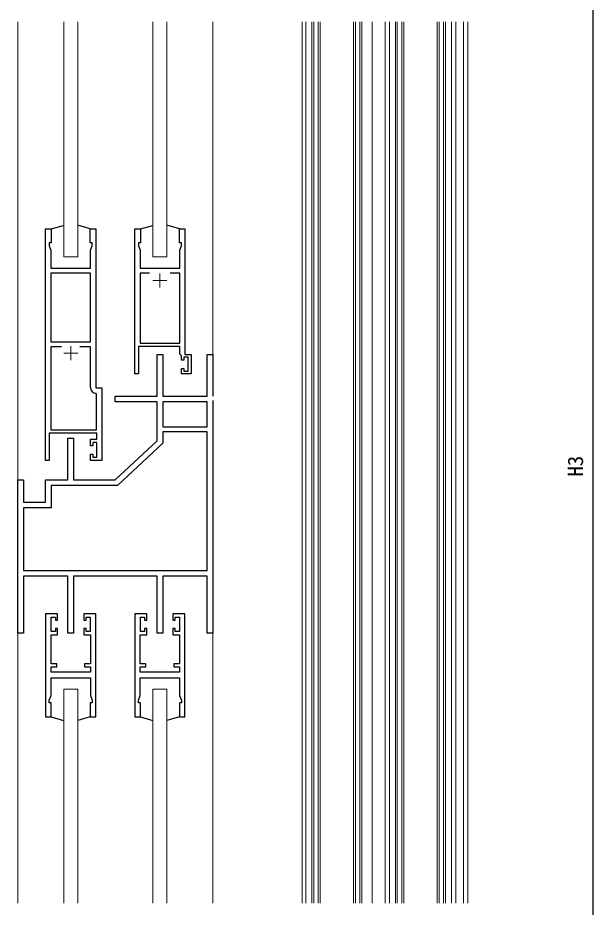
# Model space of a CAD drawing. Units: millimetres, scale not verified. Extents: x -960 to 960, y -674 to 671.
# Drawn here: x -367.1 to -160.6, y -316.8 to 2.3 of the extents above; entities that cross this region are included whole.
import ezdxf
from ezdxf.enums import TextEntityAlignment as Align

# ---------------------------------------------------------------- set-up
doc = ezdxf.new("R2010")
doc.units = ezdxf.units.MM
doc.header["$LTSCALE"] = 4
for name, color, linetype in [('0-3_YKK_11E', 7, 'Continuous'), ('0-5_YKK_13', 4, 'Continuous'), ('0-6_YKK_D', 6, 'Continuous')]:
    doc.layers.add(name, color=color, linetype=linetype)
doc.layers.add('0-4_YKK_12', color=2, linetype='Continuous', lineweight=18)
doc.styles.add('ＭＳ ゴシック', font='')
doc.styles.get('ＭＳ ゴシック').set_extended_font_data('MS Gothic')

msp = doc.modelspace()

# ---------------------------------------------------------------- linework, layer by layer
at = {"layer": '0-3_YKK_11E'}
for p, q in [((-319.784, -89.3), (-323.2, -89.3)), ((-309, -89.3), (-312.416, -89.3))]:
    msp.add_line(p, q, dxfattribs=at)
for points in [[(-357.1, -156.5), (-357.1, -73.5), (-355.1, -73.5), (-355.1, -78.5), (-355.8, -78.5), (-355.8, -79.5), (-355.2, -81.148), (-355.2, -87.5), (-341, -87.5), (-341, -81.148), (-340.4, -79.5), (-340.4, -78.5), (-341.1, -78.5), (-341.1, -73.5), (-339.1, -73.5), (-339.1, -130.5), (-336.9, -130.5), (-336.9, -156.5), (-341, -156.5), (-341, -154.3), (-340.2, -154.3), (-340.2, -155.3), (-338.7, -155.3), (-338.7, -150.1), (-340.2, -150.1), (-340.2, -151.3), (-341, -151.3), (-341, -148.9), (-338.7, -148.9), (-338.7, -146.7), (-355.8, -146.7), (-355.8, -156.5)], [(-325.1, -125.5), (-325.1, -73.5), (-323.1, -73.5), (-323.1, -78.5), (-323.8, -78.5), (-323.8, -79.5), (-323.2, -81.149), (-323.2, -87.5), (-309, -87.5), (-309, -81.149), (-308.4, -79.5), (-308.4, -78.5), (-309.1, -78.5), (-309.1, -73.5), (-307.1, -73.5), (-307.1, -118.5), (-304.9, -118.5), (-304.9, -125.5), (-308.3, -125.5), (-308.3, -123.5), (-307.5, -123.5), (-307.5, -124.5), (-306, -124.5), (-306, -119.5), (-307.5, -119.5), (-307.5, -120.5), (-308.3, -120.5), (-308.3, -119), (-308.9, -118.4), (-308.9, -115.7), (-323.8, -115.7), (-323.8, -125.5)], [(-355.2, -89.4), (-355.2, -114), (-341, -114), (-341, -89.4)], [(-299.1, -135.5), (-315.1, -135.5), (-315.1, -144.47), (-299.1, -144.47)], [(-365.1, -196), (-299.1, -196), (-299.1, -146.3), (-315.1, -146.3), (-315.1, -150.369), (-331.312, -165.5), (-355.1, -165.5), (-355.1, -173.5), (-365.1, -173.5)]]:
    msp.add_lwpolyline(points, close=True, dxfattribs=at)
for points in [[(-323.2, -89.3), (-323.2, -114.5), (-309, -114.5), (-309, -89.3)], [(-351.386, -115.8), (-355.2, -115.8), (-355.2, -145.5), (-338.8, -145.5), (-338.8, -132.698), (-339.087, -132.398)], [(-341, -130.4), (-341, -115.8), (-344.814, -115.8)], [(-297.1, -135), (-297.1, -218.5), (-299.1, -218.5), (-299.1, -198), (-315.1, -198), (-315.1, -218.5), (-317.1, -218.5), (-317.1, -198), (-347.1, -198), (-347.1, -218.5), (-349.1, -218.5), (-349.1, -198), (-365.1, -198), (-365.1, -218.5), (-367.1, -218.5), (-367.1, -163.5), (-365.1, -163.5), (-365.1, -171.5), (-357.1, -171.5), (-357.1, -163.5), (-349.1, -163.5), (-349.1, -148.5), (-347.1, -148.5), (-347.1, -163.5), (-332.1, -163.5), (-317.1, -149.5), (-317.1, -135.5), (-332.1, -135.5), (-332.1, -133.5), (-317.1, -133.5), (-317.1, -118.5), (-315.1, -118.5), (-315.1, -133.5), (-299.1, -133.5), (-299.1, -118.5), (-297.1, -118.5), (-297.1, -133.5)], [(-357.1, -211.5), (-357.1, -248.5), (-355.1, -248.5), (-355.1, -243.5), (-355.8, -243.5), (-355.8, -242.5), (-355.17, -240.769), (-355.17, -234.5), (-341.03, -234.5), (-341.03, -240.769), (-340.4, -242.5), (-340.4, -243.5), (-341.1, -243.5), (-341.1, -248.5), (-339.1, -248.5), (-339.1, -211.5), (-343.4, -211.5), (-343.4, -213.8), (-342.6, -213.8), (-342.6, -212.7), (-341.1, -212.7), (-341.1, -217.9), (-342.6, -217.9), (-342.6, -216.8), (-343.4, -216.8), (-343.4, -219.1), (-341.03, -219.1), (-341.03, -229.5), (-343.1, -229.5), (-343.1, -230.5), (-341.03, -230.5), (-341.03, -232.5), (-355.17, -232.5), (-355.17, -230.5), (-353.1, -230.5), (-353.1, -229.5), (-355.17, -229.5), (-355.17, -219.1), (-352.8, -219.1), (-352.8, -216.8)], [(-352.8, -216.8), (-353.6, -216.8), (-353.6, -217.9), (-355.1, -217.9), (-355.1, -212.7), (-353.6, -212.7), (-353.6, -213.8), (-352.8, -213.8), (-352.8, -211.5), (-357.1, -211.5)], [(-325.1, -211.5), (-325.1, -248.5), (-323.1, -248.5), (-323.1, -243.5), (-323.8, -243.5), (-323.8, -242.5), (-323.17, -240.769), (-323.17, -234.5), (-309.03, -234.5), (-309.03, -240.769), (-308.4, -242.5), (-308.4, -243.5), (-309.1, -243.5), (-309.1, -248.5), (-307.1, -248.5), (-307.1, -211.5), (-311.4, -211.5), (-311.4, -213.8), (-310.6, -213.8), (-310.6, -212.7), (-309.1, -212.7), (-309.1, -217.9), (-310.6, -217.9), (-310.6, -216.8), (-311.4, -216.8), (-311.4, -219.1), (-309.03, -219.1), (-309.03, -229.5), (-311.1, -229.5), (-311.1, -230.5), (-309.03, -230.5), (-309.03, -232.5), (-323.17, -232.5), (-323.17, -230.5), (-321.1, -230.5), (-321.1, -229.5), (-323.17, -229.5), (-323.17, -219.1), (-320.8, -219.1), (-320.8, -216.8)], [(-320.8, -216.8), (-321.6, -216.8), (-321.6, -217.9), (-323.1, -217.9), (-323.1, -212.7), (-321.6, -212.7), (-321.6, -213.8), (-320.8, -213.8), (-320.8, -211.5), (-325.1, -211.5)]]:
    msp.add_lwpolyline(points, dxfattribs=at)
msp.add_arc((-339, -130.4), 2, 180, 267.50809, dxfattribs=at)
at = {"layer": '0-4_YKK_12'}
for p, q in [((-367.102, -163.5), (-367.101, 0.75)), ((-350.6, -83.5), (-350.6, 0.75)), ((-345.6, 0.75), (-345.6, -83.5)), ((-318.6, -83.5), (-318.6, 0.75)), ((-313.6, 0.75), (-313.6, -83.5)), ((-297.1, -118.5), (-297.1, 0.75)), ((-265.1, 0.75), (-265.1, -315.253)), ((-263.7, -315.253), (-263.7, 0.75)), ((-261.6, -315.253), (-261.6, 0.75)), ((-260.9, -315.253), (-260.9, 0.75)), ((-259.3, -315.253), (-259.3, 0.75)), ((-258.6, -315.253), (-258.6, 0.75)), ((-246.6, -315.253), (-246.6, 0.75)), ((-245.9, -315.253), (-245.9, 0.75)), ((-244.3, -315.253), (-244.3, 0.75)), ((-243.6, -315.253), (-243.6, 0.75)), ((-239.9, -315.253), (-239.9, 0.75)), ((-235.301, -315.253), (-235.301, 0.75)), ((-233.7, -315.253), (-233.661, 0.75)), ((-231.6, -315.253), (-231.6, 0.75)), ((-230.9, -315.253), (-230.9, 0.75)), ((-229.3, -315.253), (-229.3, 0.75)), ((-228.6, -315.253), (-228.6, 0.75)), ((-216.6, -315.253), (-216.6, 0.75)), ((-215.9, -315.253), (-215.9, 0.75)), ((-214.3, -315.253), (-214.3, 0.75)), ((-213.6, -315.253), (-213.6, 0.75)), ((-211.474, -315.253), (-211.474, 0.75)), ((-209.901, -315.253), (-209.901, 0.75)), ((-207.1, 0.75), (-207.1, -315.253)), ((-205.6, 0.75), (-205.6, -315.253)), ((-345.6, -83.5), (-350.6, -83.5)), ((-313.6, -83.5), (-318.6, -83.5)), ((-318.6, -92), (-313.6, -92)), ((-316.1, -89.5), (-316.1, -94.5)), ((-350.6, -118), (-345.6, -118)), ((-348.1, -115.5), (-348.1, -120.5)), ((-367.1, -218.5), (-367.1, -315.253)), ((-297.1, -218.5), (-297.1, -315.253))]:
    msp.add_line(p, q, dxfattribs=at)
for points in [[(-350.6, -315.253), (-350.6, -238.504), (-345.6, -238.5), (-345.6, -315.253)], [(-318.6, -315.253), (-318.6, -238.504), (-313.6, -238.5), (-313.6, -315.253)]]:
    msp.add_lwpolyline(points, dxfattribs=at)
at = {"layer": '0-5_YKK_13'}
for p, q in [((-355.1, -73.5), (-350.653, -72.192)), ((-341.1, -73.5), (-345.6, -72.176)), ((-323.1, -73.5), (-318.653, -72.192)), ((-309.1, -73.5), (-313.6, -72.176)), ((-355.1, -248.5), (-350.653, -249.808)), ((-341.1, -248.5), (-345.6, -249.824)), ((-323.1, -248.5), (-318.653, -249.808)), ((-309.1, -248.5), (-313.6, -249.824))]:
    msp.add_line(p, q, dxfattribs=at)
at = {"layer": '0-6_YKK_D'}
msp.add_line((-160.6, -436.5), (-160.6, 124.5), dxfattribs=at)

# ---------------------------------------------------------------- texts
at = {"layer": '0-6_YKK_D', "style": 'ＭＳ ゴシック'}
msp.add_text('H3', height=5.499, rotation=90, dxfattribs=at).set_placement((-162.6, -162.328), align=Align.BOTTOM_LEFT)

doc.saveas('drawing.dxf')
